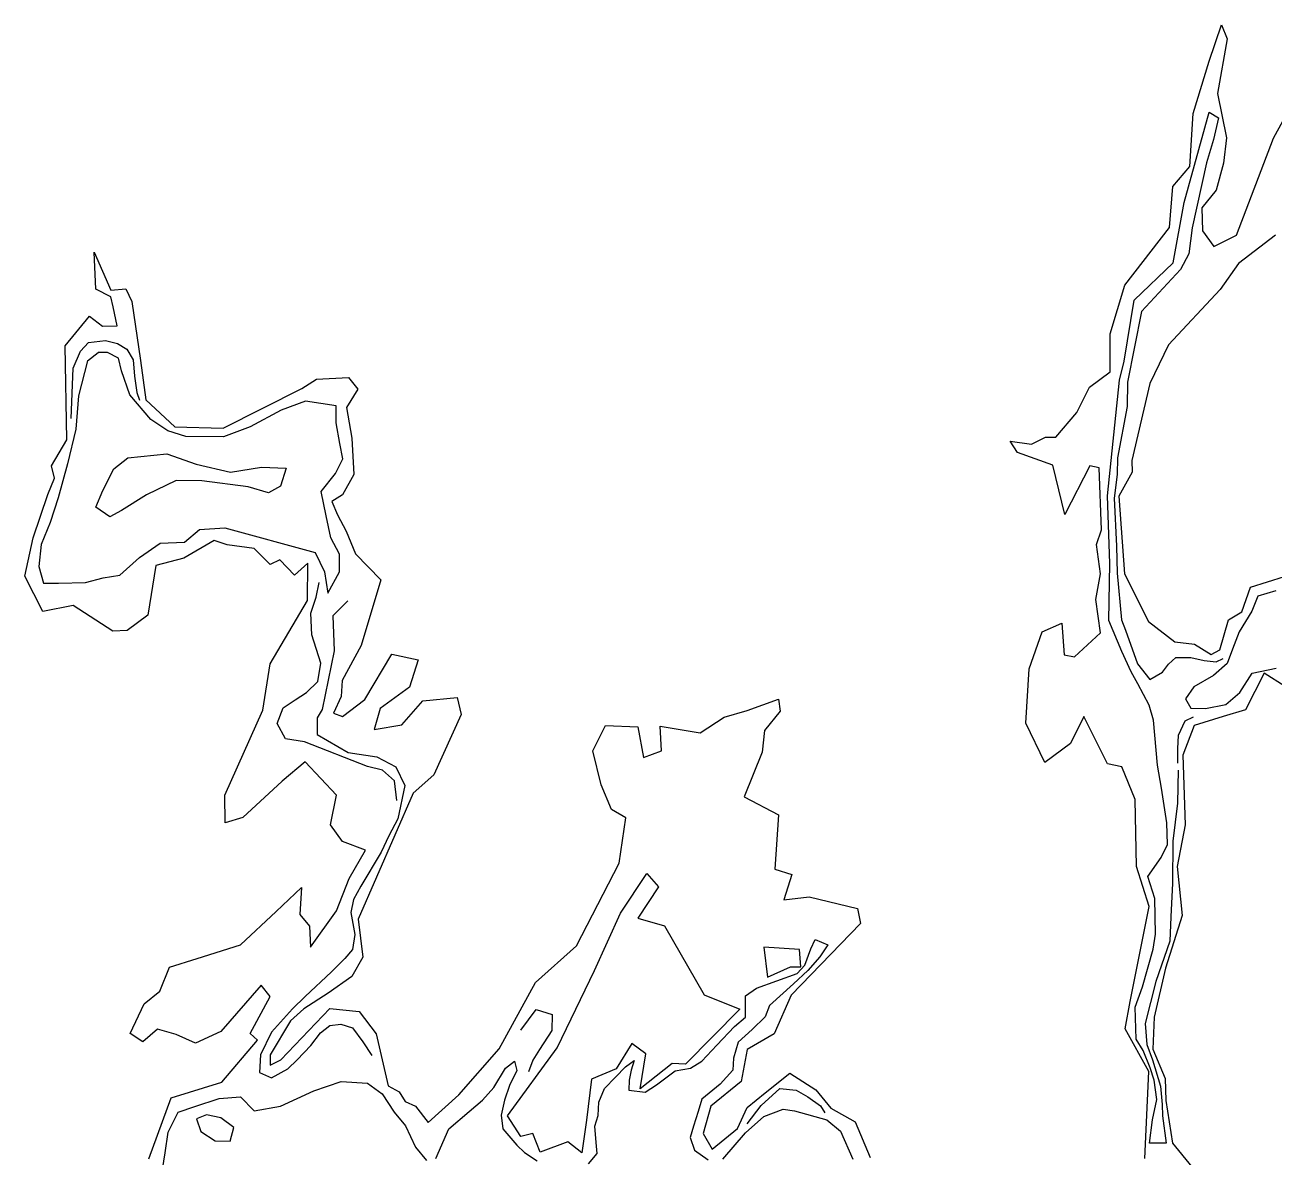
# Model space of a CAD drawing. Extents: x 582531 to 590669, y 5031971 to 5040445.
# Drawn here: x 584194 to 586981, y 5037918 to 5040445 of the extents above; entities that cross this region are included whole.
import ezdxf

# ---------------------------------------------------------------- set-up
doc = ezdxf.new("R2010")
doc.units = 0

msp = doc.modelspace()

# ---------------------------------------------------------------- linework, layer by layer
for points in [[(586693.357, 5037914.756, 240), (586701.672, 5038109.32, 240), (586701.672, 5038109.32, 240), (586649.289, 5038204.108, 240), (586649.289, 5038204.108, 240), (586660.098, 5038265.637, 240), (586660.098, 5038265.637, 240), (586702.503, 5038477.662, 240), (586702.503, 5038477.662, 240), (586674.233, 5038566.63, 240), (586674.233, 5038566.63, 240), (586671.739, 5038716.295, 240), (586671.739, 5038716.295, 240), (586641.806, 5038789.464, 240), (586641.806, 5038789.464, 240), (586609.378, 5038796.116, 240), (586609.378, 5038796.116, 240), (586556.995, 5038901.713, 240), (586556.995, 5038901.713, 240), (586527.062, 5038841.015, 240), (586527.062, 5038841.015, 240), (586469.691, 5038798.61, 240), (586469.691, 5038798.61, 240), (586427.286, 5038886.746, 240), (586427.286, 5038886.746, 240), (586434.769, 5039008.141, 240), (586434.769, 5039008.141, 240), (586463.871, 5039090.457, 240), (586463.871, 5039090.457, 240), (586507.939, 5039109.581, 240), (586507.939, 5039109.581, 240), (586512.927, 5039038.906, 240), (586512.927, 5039038.906, 240), (586536.209, 5039034.748, 240), (586536.209, 5039034.748, 240), (586594.412, 5039087.963, 240), (586594.412, 5039087.963, 240), (586583.603, 5039162.795, 240), (586583.603, 5039162.795, 240), (586594.412, 5039220.167, 240), (586594.412, 5039220.167, 240), (586585.265, 5039285.021, 240), (586585.265, 5039285.021, 240), (586596.075, 5039318.28, 240), (586596.075, 5039318.28, 240), (586591.086, 5039456.305, 240), (586591.086, 5039456.305, 240), (586570.299, 5039461.293, 240), (586570.299, 5039461.293, 240), (586514.59, 5039352.371, 240), (586514.59, 5039352.371, 240), (586487.983, 5039462.125, 240), (586487.983, 5039462.125, 240), (586408.993, 5039490.395, 240), (586408.993, 5039490.395, 240), (586392.364, 5039516.171, 240), (586392.364, 5039516.171, 240), (586439.758, 5039509.519, 240), (586439.758, 5039509.519, 240), (586471.354, 5039525.317, 240), (586471.354, 5039525.317, 240), (586494.635, 5039525.317, 240), (586494.635, 5039525.317, 240), (586541.197, 5039580.194, 240), (586541.197, 5039580.194, 240), (586569.467, 5039636.734, 240), (586569.467, 5039636.734, 240), (586616.03, 5039670.824, 240), (586616.03, 5039670.824, 240), (586616.03, 5039755.634, 240), (586616.03, 5039755.634, 240), (586648.457, 5039864.557, 240), (586648.457, 5039864.557, 240), (586748.234, 5039992.604, 240), (586748.234, 5039992.604, 240), (586755.717, 5040084.066, 240), (586755.717, 5040084.066, 240), (586793.133, 5040128.965, 240), (586793.133, 5040128.965, 240), (586800.617, 5040247.034, 240), (586800.617, 5040247.034, 240), (586836.37, 5040364.272, 240), (586836.37, 5040364.272, 240), (586863.809, 5040444.925, 240), (586863.809, 5040444.925, 240), (586877.112, 5040414.16, 240), (586877.112, 5040414.16, 240), (586855.494, 5040291.934, 240), (586855.494, 5040291.934, 240), (586875.449, 5040192.989, 240), (586875.449, 5040192.989, 240), (586868.797, 5040136.449, 240), (586868.797, 5040136.449, 240), (586852.168, 5040076.583, 240), (586852.168, 5040076.583, 240), (586820.572, 5040036.672, 240), (586820.572, 5040036.672, 240), (586821.403, 5039985.121, 240), (586821.403, 5039985.121, 240), (586847.179, 5039950.199, 240), (586847.179, 5039950.199, 240), (586897.899, 5039975.975, 240), (586897.899, 5039975.975, 240), (586980.215, 5040192.157, 240), (586980.215, 5040192.157, 240), (587035.923, 5040294.428, 240)], [(586740.751, 5037949.106, 238.476), (586703.334, 5037949.106, 238.476), (586703.334, 5037949.106, 238.476), (586709.986, 5038001.073, 238.476), (586709.986, 5038001.073, 238.476), (586719.964, 5038046.388, 238.476), (586719.964, 5038046.388, 238.476), (586714.144, 5038090.04, 238.476), (586714.144, 5038090.04, 238.476), (586704.582, 5038117.063, 238.476), (586704.582, 5038117.063, 238.476), (586689.615, 5038155.727, 238.476), (586689.615, 5038155.727, 238.476), (586673.401, 5038181.087, 238.476), (586673.401, 5038181.087, 238.476), (586671.323, 5038253.009, 238.476), (586671.323, 5038253.009, 238.476), (586687.536, 5038298.324, 238.476), (586687.536, 5038298.324, 238.476), (586711.649, 5038381.887, 238.476), (586711.649, 5038381.887, 238.476), (586716.638, 5038415.562, 238.476), (586716.638, 5038415.562, 238.476), (586715.391, 5038495.383, 238.476), (586715.391, 5038495.383, 238.476), (586700.009, 5038544.44, 238.476), (586700.009, 5038544.44, 238.476), (586729.526, 5038586.429, 238.476), (586729.526, 5038586.429, 238.476), (586743.661, 5038615.946, 238.476), (586743.661, 5038615.946, 238.476), (586741.998, 5038664.172, 238.476), (586741.998, 5038664.172, 238.476), (586730.357, 5038741.499, 238.476), (586730.357, 5038741.499, 238.476), (586721.211, 5038792.634, 238.476), (586721.211, 5038792.634, 238.476), (586712.481, 5038893.242, 238.476), (586712.481, 5038893.242, 238.476), (586702.503, 5038926.917, 238.476), (586702.503, 5038926.917, 238.476), (586677.143, 5038974.726, 238.476), (586677.143, 5038974.726, 238.476), (586662.592, 5039000.918, 238.476), (586662.592, 5039000.918, 238.476), (586641.39, 5039046.649, 238.476), (586641.39, 5039046.649, 238.476), (586612.704, 5039116.077, 238.476), (586612.704, 5039116.077, 238.476), (586614.783, 5039243.292, 238.476), (586614.783, 5039243.292, 238.476), (586609.794, 5039394.204, 238.476), (586609.794, 5039394.204, 238.476), (586636.817, 5039652.376, 238.476), (586636.817, 5039652.376, 238.476), (586646.794, 5039694.365, 238.476), (586646.794, 5039694.365, 238.476), (586669.244, 5039830.727, 238.476), (586669.244, 5039830.727, 238.476), (586756.133, 5039914.29, 238.476), (586756.133, 5039914.29, 238.476), (586780.661, 5040048.988, 238.476), (586780.661, 5040048.988, 238.476), (586836.786, 5040250.62, 238.476), (586836.786, 5040250.62, 238.476), (586857.157, 5040237.317, 238.476), (586857.157, 5040237.317, 238.476), (586845.932, 5040189.507, 238.476), (586845.932, 5040189.507, 238.476), (586830.965, 5040137.54, 238.476), (586830.965, 5040137.54, 238.476), (586798.538, 5039992.448, 238.476), (586798.538, 5039992.448, 238.476), (586791.055, 5039934.245, 238.476), (586791.055, 5039934.245, 238.476), (586772.347, 5039898.907, 238.476), (586772.347, 5039898.907, 238.476), (586685.874, 5039805.367, 238.476), (586685.874, 5039805.367, 238.476), (586654.278, 5039647.803, 238.476), (586654.278, 5039647.803, 238.476), (586653.862, 5039593.342, 238.476), (586653.862, 5039593.342, 238.476), (586632.244, 5039478.598, 238.476), (586632.244, 5039478.598, 238.476), (586631.412, 5039441.598, 238.476), (586631.412, 5039441.598, 238.476), (586624.76, 5039388.799, 238.476), (586624.76, 5039388.799, 238.476), (586629.749, 5039281.955, 238.476), (586629.749, 5039281.955, 238.476), (586631.412, 5039221.674, 238.476), (586631.412, 5039221.674, 238.476), (586640.974, 5039116.908, 238.476), (586640.974, 5039116.908, 238.476), (586649.705, 5039094.458, 238.476), (586649.705, 5039094.458, 238.476), (586676.727, 5039018.795, 238.476), (586676.727, 5039018.795, 238.476), (586704.166, 5038984.288, 238.476), (586704.166, 5038984.288, 238.476), (586732.291, 5039000.483, 238.476)], [(586984.372, 5039975.975, 240), (586902.056, 5039912.783, 240), (586902.056, 5039912.783, 240), (586861.314, 5039854.58, 240), (586861.314, 5039854.58, 240), (586745.74, 5039730.69, 240), (586745.74, 5039730.69, 240), (586704.166, 5039645.049, 240), (586704.166, 5039645.049, 240), (586664.255, 5039472.934, 240), (586664.255, 5039472.934, 240), (586665.087, 5039447.158, 240), (586665.087, 5039447.158, 240), (586635.154, 5039393.113, 240), (586635.154, 5039393.113, 240), (586647.626, 5039220.167, 240), (586647.626, 5039220.167, 240), (586700.84, 5039113.738, 240), (586700.84, 5039113.738, 240), (586759.875, 5039068.007, 240), (586759.875, 5039068.007, 240), (586803.943, 5039063.018, 240), (586803.943, 5039063.018, 240), (586841.359, 5039039.737, 240), (586841.359, 5039039.737, 240), (586860.483, 5039050.546, 240), (586860.483, 5039050.546, 240), (586879.606, 5039117.064, 240), (586879.606, 5039117.064, 240), (586909.539, 5039135.356, 240), (586909.539, 5039135.356, 240), (586928.663, 5039190.234, 240), (586928.663, 5039190.234, 240), (587080.823, 5039237.628, 240)], [(584470.001, 5037914.34, 240), (584519.889, 5038050.701, 240), (584519.889, 5038050.701, 240), (584632.969, 5038085.623, 240), (584632.969, 5038085.623, 240), (584712.791, 5038178.748, 240), (584712.791, 5038178.748, 240), (584696.161, 5038193.715, 240), (584696.161, 5038193.715, 240), (584741.061, 5038276.862, 240), (584741.061, 5038276.862, 240), (584721.106, 5038301.806, 240), (584721.106, 5038301.806, 240), (584631.307, 5038198.703, 240), (584631.307, 5038198.703, 240), (584574.766, 5038172.096, 240), (584574.766, 5038172.096, 240), (584531.53, 5038192.052, 240), (584531.53, 5038192.052, 240), (584489.956, 5038203.692, 240), (584489.956, 5038203.692, 240), (584456.697, 5038175.422, 240), (584456.697, 5038175.422, 240), (584428.427, 5038193.715, 240), (584428.427, 5038193.715, 240), (584460.023, 5038260.232, 240), (584460.023, 5038260.232, 240), (584494.945, 5038288.502, 240), (584494.945, 5038288.502, 240), (584516.563, 5038341.717, 240), (584516.563, 5038341.717, 240), (584578.092, 5038361.672, 240), (584578.092, 5038361.672, 240), (584674.543, 5038391.605, 240), (584674.543, 5038391.605, 240), (584754.364, 5038466.437, 240), (584754.364, 5038466.437, 240), (584810.904, 5038519.652, 240), (584810.904, 5038519.652, 240), (584807.579, 5038459.786, 240), (584807.579, 5038459.786, 240), (584829.197, 5038433.178, 240), (584829.197, 5038433.178, 240), (584830.86, 5038386.616, 240), (584830.86, 5038386.616, 240), (584889.063, 5038468.1, 240), (584889.063, 5038468.1, 240), (584917.333, 5038539.607, 240), (584917.333, 5038539.607, 240), (584953.918, 5038602.799, 240), (584953.918, 5038602.799, 240), (584902.366, 5038622.754, 240), (584902.366, 5038622.754, 240), (584875.759, 5038659.339, 240), (584875.759, 5038659.339, 240), (584889.063, 5038725.857, 240), (584889.063, 5038725.857, 240), (584819.219, 5038800.689, 240), (584819.219, 5038800.689, 240), (584767.668, 5038757.452, 240), (584767.668, 5038757.452, 240), (584680.363, 5038675.968, 240), (584680.363, 5038675.968, 240), (584640.453, 5038664.328, 240), (584640.453, 5038664.328, 240), (584639.621, 5038725.857, 240), (584639.621, 5038725.857, 240), (584724.431, 5038915.432, 240), (584724.431, 5038915.432, 240), (584741.061, 5039019.366, 240), (584741.061, 5039019.366, 240), (584824.208, 5039160.716, 240), (584824.208, 5039160.716, 240), (584825.039, 5039243.864, 240), (584825.039, 5039243.864, 240), (584795.107, 5039217.256, 240), (584795.107, 5039217.256, 240), (584762.679, 5039251.347, 240), (584762.679, 5039251.347, 240), (584741.061, 5039240.538, 240), (584741.061, 5039240.538, 240), (584705.308, 5039276.291, 240), (584705.308, 5039276.291, 240), (584645.442, 5039284.606, 240), (584645.442, 5039284.606, 240), (584616.34, 5039294.583, 240), (584616.34, 5039294.583, 240), (584548.159, 5039254.673, 240), (584548.159, 5039254.673, 240), (584485.799, 5039238.875, 240), (584485.799, 5039238.875, 240), (584468.338, 5039127.457, 240), (584468.338, 5039127.457, 240), (584421.776, 5039093.367, 240), (584421.776, 5039093.367, 240), (584390.18, 5039091.704, 240), (584390.18, 5039091.704, 240), (584301.212, 5039149.076, 240), (584301.212, 5039149.076, 240), (584233.863, 5039135.772, 240), (584233.863, 5039135.772, 240), (584193.952, 5039214.762, 240), (584193.952, 5039214.762, 240), (584212.245, 5039300.404, 240), (584212.245, 5039300.404, 240), (584244.672, 5039396.854, 240), (584244.672, 5039396.854, 240), (584259.639, 5039433.439, 240), (584259.639, 5039433.439, 240), (584252.987, 5039460.878, 240), (584252.987, 5039460.878, 240), (584287.077, 5039519.081, 240), (584287.077, 5039519.081, 240), (584283.751, 5039728.612, 240), (584283.751, 5039728.612, 240), (584337.797, 5039795.129, 240), (584337.797, 5039795.129, 240), (584366.898, 5039772.68, 240), (584366.898, 5039772.68, 240), (584399.326, 5039773.511, 240), (584399.326, 5039773.511, 240), (584391.011, 5039815.916, 240), (584391.011, 5039815.916, 240), (584385.191, 5039838.366, 240), (584385.191, 5039838.366, 240), (584351.932, 5039854.995, 240), (584351.932, 5039854.995, 240), (584348.606, 5039938.143, 240), (584348.606, 5039938.143, 240), (584385.191, 5039853.332, 240), (584385.191, 5039853.332, 240), (584419.281, 5039855.827, 240), (584419.281, 5039855.827, 240), (584432.585, 5039827.557, 240), (584432.585, 5039827.557, 240), (584451.709, 5039696.184, 240), (584451.709, 5039696.184, 240), (584463.349, 5039608.048, 240), (584463.349, 5039608.048, 240), (584528.204, 5039548.182, 240), (584528.204, 5039548.182, 240), (584636.295, 5039544.856, 240), (584636.295, 5039544.856, 240), (584811.736, 5039633.824, 240), (584811.736, 5039633.824, 240), (584844.163, 5039654.611, 240), (584844.163, 5039654.611, 240), (584915.67, 5039657.937, 240), (584915.67, 5039657.937, 240), (584936.457, 5039632.161, 240), (584936.457, 5039632.161, 240), (584911.513, 5039591.419, 240), (584911.513, 5039591.419, 240), (584923.153, 5039522.407, 240), (584923.153, 5039522.407, 240), (584928.142, 5039441.754, 240), (584928.142, 5039441.754, 240), (584902.366, 5039396.023, 240), (584902.366, 5039396.023, 240), (584879.085, 5039381.056, 240), (584879.085, 5039381.056, 240), (584891.557, 5039351.955, 240), (584891.557, 5039351.955, 240), (584910.681, 5039315.37, 240), (584910.681, 5039315.37, 240), (584931.468, 5039264.65, 240), (584931.468, 5039264.65, 240), (584988.008, 5039206.447, 240), (584988.008, 5039206.447, 240), (584943.94, 5039060.108, 240), (584943.94, 5039060.108, 240), (584901.535, 5038981.95, 240), (584901.535, 5038981.95, 240), (584899.872, 5038946.197, 240), (584899.872, 5038946.197, 240), (584882.411, 5038908.78, 240), (584882.411, 5038908.78, 240), (584902.366, 5038901.297, 240), (584902.366, 5038901.297, 240), (584952.255, 5038939.545, 240), (584952.255, 5038939.545, 240), (585012.952, 5039040.984, 240), (585012.952, 5039040.984, 240), (585071.155, 5039027.681, 240), (585071.155, 5039027.681, 240), (585052.031, 5038966.983, 240), (585052.031, 5038966.983, 240), (584986.345, 5038919.59, 240), (584986.345, 5038919.59, 240), (584973.041, 5038872.196, 240), (584973.041, 5038872.196, 240), (585034.57, 5038883.005, 240), (585034.57, 5038883.005, 240), (585081.964, 5038936.219, 240), (585081.964, 5038936.219, 240), (585158.46, 5038943.702, 240), (585158.46, 5038943.702, 240), (585167.606, 5038906.286, 240), (585167.606, 5038906.286, 240), (585106.493, 5038771.172, 240), (585106.493, 5038771.172, 240), (585059.93, 5038730.43, 240), (585059.93, 5038730.43, 240), (584937.288, 5038449.392, 240), (584937.288, 5038449.392, 240), (584947.682, 5038364.582, 240), (584947.682, 5038364.582, 240), (584923.569, 5038321.345, 240), (584923.569, 5038321.345, 240), (584870.355, 5038283.929, 240), (584870.355, 5038283.929, 240), (584816.309, 5038249.007, 240), (584816.309, 5038249.007, 240), (584786.376, 5038222.4, 240), (584786.376, 5038222.4, 240), (584741.477, 5038146.736, 240), (584741.477, 5038146.736, 240), (584741.477, 5038123.455, 240), (584741.477, 5038123.455, 240), (584764.758, 5038135.096, 240), (584764.758, 5038135.096, 240), (584874.512, 5038249.839, 240), (584874.512, 5038249.839, 240), (584939.367, 5038243.187, 240), (584939.367, 5038243.187, 240), (584977.615, 5038193.299, 240), (584977.615, 5038193.299, 240), (585004.222, 5038076.893, 240), (585004.222, 5038076.893, 240), (585029.166, 5038063.589, 240), (585029.166, 5038063.589, 240), (585042.469, 5038041.971, 240), (585042.469, 5038041.971, 240), (585065.751, 5038031.993, 240), (585065.751, 5038031.993, 240), (585094.021, 5037995.409, 240), (585094.021, 5037995.409, 240), (585162.201, 5038056.937, 240), (585162.201, 5038056.937, 240), (585252, 5038160.04, 240), (585252, 5038160.04, 240), (585333.485, 5038308.042, 240), (585333.485, 5038308.042, 240), (585424.946, 5038389.526, 240), (585424.946, 5038389.526, 240), (585519.734, 5038574.113, 240), (585519.734, 5038574.113, 240), (585534.701, 5038675.553, 240), (585534.701, 5038675.553, 240), (585503.105, 5038693.845, 240), (585503.105, 5038693.845, 240), (585479.824, 5038748.722, 240), (585479.824, 5038748.722, 240), (585461.531, 5038825.217, 240), (585461.531, 5038825.217, 240), (585489.801, 5038881.758, 240), (585489.801, 5038881.758, 240), (585561.308, 5038878.432, 240), (585561.308, 5038878.432, 240), (585574.611, 5038810.251, 240), (585574.611, 5038810.251, 240), (585614.522, 5038825.217, 240), (585614.522, 5038825.217, 240), (585611.196, 5038880.095, 240), (585611.196, 5038880.095, 240), (585700.995, 5038865.128, 240), (585700.995, 5038865.128, 240), (585754.209, 5038900.05, 240), (585754.209, 5038900.05, 240), (585805.761, 5038915.016, 240), (585805.761, 5038915.016, 240), (585875.604, 5038939.961, 240), (585875.604, 5038939.961, 240), (585878.93, 5038913.353, 240), (585878.93, 5038913.353, 240), (585844.008, 5038870.117, 240), (585844.008, 5038870.117, 240), (585839.019, 5038821.892, 240), (585839.019, 5038821.892, 240), (585799.109, 5038722.115, 240), (585799.109, 5038722.115, 240), (585875.604, 5038682.204, 240), (585875.604, 5038682.204, 240), (585867.289, 5038560.809, 240), (585867.289, 5038560.809, 240), (585905.537, 5038549.169, 240), (585905.537, 5038549.169, 240), (585887.245, 5038492.629, 240), (585887.245, 5038492.629, 240), (585943.785, 5038499.28, 240), (585943.785, 5038499.28, 240), (586051.876, 5038472.673, 240), (586051.876, 5038472.673, 240), (586058.528, 5038439.415, 240), (586058.528, 5038439.415, 240), (585903.874, 5038279.772, 240), (585903.874, 5038279.772, 240), (585865.627, 5038193.299, 240), (585865.627, 5038193.299, 240), (585805.761, 5038158.377, 240), (585805.761, 5038158.377, 240), (585792.457, 5038086.87, 240), (585792.457, 5038086.87, 240), (585724.276, 5038031.993, 240), (585724.276, 5038031.993, 240), (585707.647, 5037970.464, 240), (585707.647, 5037970.464, 240), (585727.602, 5037935.543, 240), (585727.602, 5037935.543, 240), (585784.142, 5037982.105, 240), (585784.142, 5037982.105, 240), (585805.761, 5038028.667, 240), (585805.761, 5038028.667, 240), (585845.671, 5038061.926, 240), (585845.671, 5038061.926, 240), (585900.548, 5038105.163, 240), (585900.548, 5038105.163, 240), (585958.751, 5038068.578, 240), (585958.751, 5038068.578, 240), (585992.01, 5038027.004, 240), (585992.01, 5038027.004, 240), (586046.887, 5037997.071, 240), (586046.887, 5037997.071, 240), (586080.146, 5037917.25, 240)], [(584297.224, 5039566.961, 238.476), (584301.382, 5039679.21, 238.476), (584301.382, 5039679.21, 238.476), (584318.011, 5039716.626, 238.476), (584318.011, 5039716.626, 238.476), (584335.472, 5039736.581, 238.476), (584335.472, 5039736.581, 238.476), (584373.72, 5039740.739, 238.476), (584373.72, 5039740.739, 238.476), (584400.327, 5039734.087, 238.476), (584400.327, 5039734.087, 238.476), (584421.114, 5039721.615, 238.476), (584421.114, 5039721.615, 238.476), (584435.249, 5039697.502, 238.476), (584435.249, 5039697.502, 238.476), (584438.575, 5039660.917, 238.476), (584438.575, 5039660.917, 238.476), (584443.563, 5039624.333, 238.476), (584443.563, 5039624.333, 238.476), (584449.384, 5039607.703, 238.476)], [(584333.445, 5039695.268, 236.952), (584313.49, 5039617.109, 236.952), (584313.49, 5039617.109, 236.952), (584307.67, 5039543.108, 236.952), (584307.67, 5039543.108, 236.952), (584288.546, 5039465.781, 236.952), (584288.546, 5039465.781, 236.952), (584267.759, 5039389.286, 236.952), (584267.759, 5039389.286, 236.952), (584250.298, 5039334.409, 236.952), (584250.298, 5039334.409, 236.952), (584230.343, 5039285.352, 236.952), (584230.343, 5039285.352, 236.952), (584224.523, 5039236.295, 236.952), (584224.523, 5039236.295, 236.952), (584235.332, 5039198.879, 236.952), (584235.332, 5039198.879, 236.952), (584268.591, 5039198.879, 236.952), (584268.591, 5039198.879, 236.952), (584329.288, 5039200.542, 236.952), (584329.288, 5039200.542, 236.952), (584368.367, 5039211.351, 236.952), (584368.367, 5039211.351, 236.952), (584405.783, 5039217.171, 236.952), (584405.783, 5039217.171, 236.952), (584449.851, 5039256.25, 236.952), (584449.851, 5039256.25, 236.952), (584495.582, 5039288.678, 236.952), (584495.582, 5039288.678, 236.952), (584549.628, 5039290.341, 236.952), (584549.628, 5039290.341, 236.952), (584583.718, 5039318.611, 236.952), (584583.718, 5039318.611, 236.952), (584640.258, 5039322.768, 236.952), (584640.258, 5039322.768, 236.952), (584841.475, 5039267.891, 236.952), (584841.475, 5039267.891, 236.952), (584862.261, 5039224.654, 236.952), (584862.261, 5039224.654, 236.952), (584869.745, 5039176.429, 236.952), (584869.745, 5039176.429, 236.952), (584895.52, 5039224.654, 236.952), (584895.52, 5039224.654, 236.952), (584895.52, 5039263.734, 236.952), (584895.52, 5039263.734, 236.952), (584876.396, 5039300.318, 236.952), (584876.396, 5039300.318, 236.952), (584866.419, 5039349.375, 236.952), (584866.419, 5039349.375, 236.952), (584854.778, 5039403.421, 236.952), (584854.778, 5039403.421, 236.952), (584887.206, 5039444.163, 236.952), (584887.206, 5039444.163, 236.952), (584903.004, 5039476.59, 236.952), (584903.004, 5039476.59, 236.952), (584896.352, 5039510.681, 236.952), (584896.352, 5039510.681, 236.952), (584888.037, 5039557.243, 236.952), (584888.037, 5039557.243, 236.952), (584888.037, 5039594.659, 236.952), (584888.037, 5039594.659, 236.952), (584819.856, 5039605.469, 236.952), (584819.856, 5039605.469, 236.952), (584765.811, 5039585.513, 236.952), (584765.811, 5039585.513, 236.952), (584696.799, 5039548.097, 236.952), (584696.799, 5039548.097, 236.952), (584636.933, 5039525.647, 236.952), (584636.933, 5039525.647, 236.952), (584552.954, 5039526.479, 236.952), (584552.954, 5039526.479, 236.952), (584513.043, 5039538.951, 236.952), (584513.043, 5039538.951, 236.952), (584474.796, 5039564.726, 236.952), (584474.796, 5039564.726, 236.952), (584428.233, 5039619.604, 236.952), (584428.233, 5039619.604, 236.952), (584409.109, 5039672.818, 236.952), (584409.109, 5039672.818, 236.952), (584402.458, 5039701.088, 236.952), (584402.458, 5039701.088, 236.952), (584378.345, 5039713.56, 236.952), (584378.345, 5039713.56, 236.952), (584357.558, 5039713.56, 236.952)], [(584333.445, 5039695.268, 236.952), (584357.558, 5039713.56, 236.952)], [(584423.244, 5039479.085, 230.856), (584510.549, 5039487.4, 230.856), (584510.549, 5039487.4, 230.856), (584576.235, 5039464.95, 230.856), (584576.235, 5039464.95, 230.856), (584652.731, 5039446.657, 230.856), (584652.731, 5039446.657, 230.856), (584721.743, 5039458.298, 230.856), (584721.743, 5039458.298, 230.856), (584776.62, 5039455.804, 230.856), (584776.62, 5039455.804, 230.856), (584764.148, 5039415.893, 230.856), (584764.148, 5039415.893, 230.856), (584737.541, 5039400.926, 230.856), (584737.541, 5039400.926, 230.856), (584691.81, 5039414.23, 230.856), (584691.81, 5039414.23, 230.856), (584588.707, 5039427.534, 230.856), (584588.707, 5039427.534, 230.856), (584531.336, 5039428.365, 230.856), (584531.336, 5039428.365, 230.856), (584464.818, 5039395.938, 230.856), (584464.818, 5039395.938, 230.856), (584409.109, 5039361.016, 230.856), (584409.109, 5039361.016, 230.856), (584383.334, 5039346.881, 230.856), (584383.334, 5039346.881, 230.856), (584351.738, 5039368.499, 230.856), (584351.738, 5039368.499, 230.856), (584367.536, 5039405.915, 230.856), (584367.536, 5039405.915, 230.856), (584392.48, 5039454.141, 230.856)], [(584392.48, 5039454.141, 230.856), (584423.244, 5039479.085, 230.856)], [(585023.931, 5038713.871, 238.476), (585018.942, 5038757.939, 238.476), (585018.942, 5038757.939, 238.476), (584991.503, 5038782.052, 238.476), (584991.503, 5038782.052, 238.476), (584958.244, 5038789.535, 238.476), (584958.244, 5038789.535, 238.476), (584817.726, 5038845.243, 238.476), (584817.726, 5038845.243, 238.476), (584775.321, 5038851.895, 238.476), (584775.321, 5038851.895, 238.476), (584757.028, 5038885.986, 238.476), (584757.028, 5038885.986, 238.476), (584770.332, 5038920.907, 238.476), (584770.332, 5038920.907, 238.476), (584796.939, 5038938.368, 238.476), (584796.939, 5038938.368, 238.476), (584821.883, 5038954.998, 238.476), (584821.883, 5038954.998, 238.476), (584847.659, 5038979.942, 238.476), (584847.659, 5038979.942, 238.476), (584854.31, 5039020.684, 238.476), (584854.31, 5039020.684, 238.476), (584834.355, 5039083.876, 238.476), (584834.355, 5039083.876, 238.476), (584831.861, 5039132.101, 238.476), (584831.861, 5039132.101, 238.476), (584843.501, 5039167.855, 238.476), (584843.501, 5039167.855, 238.476), (584850.153, 5039200.282, 238.476)], [(584914.228, 5039159.384, 238.476), (584880.97, 5039126.125, 238.476), (584880.97, 5039126.125, 238.476), (584884.295, 5039047.967, 238.476), (584884.295, 5039047.967, 238.476), (584856.857, 5038917.426, 238.476), (584856.857, 5038917.426, 238.476), (584845.632, 5038898.302, 238.476), (584845.632, 5038898.302, 238.476), (584845.632, 5038861.301, 238.476), (584845.632, 5038861.301, 238.476), (584915.06, 5038820.975, 238.476), (584915.06, 5038820.975, 238.476), (584979.083, 5038811.829, 238.476), (584979.083, 5038811.829, 238.476), (585021.488, 5038789.379, 238.476), (585021.488, 5038789.379, 238.476), (585041.444, 5038747.805, 238.476), (585041.444, 5038747.805, 238.476), (585026.061, 5038672.973, 238.476), (585026.061, 5038672.973, 238.476), (585006.106, 5038635.141, 238.476), (585006.106, 5038635.141, 238.476), (584988.645, 5038598.972, 238.476), (584988.645, 5038598.972, 238.476), (584943.33, 5038522.892, 238.476), (584943.33, 5038522.892, 238.476), (584927.116, 5038492.959, 238.476), (584927.116, 5038492.959, 238.476), (584921.296, 5038464.273, 238.476), (584921.296, 5038464.273, 238.476), (584930.026, 5038414.801, 238.476), (584930.026, 5038414.801, 238.476), (584924.622, 5038381.542, 238.476), (584924.622, 5038381.542, 238.476), (584907.577, 5038361.171, 238.476), (584907.577, 5038361.171, 238.476), (584877.644, 5038331.654, 238.476), (584877.644, 5038331.654, 238.476), (584819.441, 5038276.777, 238.476), (584819.441, 5038276.777, 238.476), (584791.171, 5038248.922, 238.476), (584791.171, 5038248.922, 238.476), (584744.192, 5038196.955, 238.476), (584744.192, 5038196.955, 238.476), (584719.664, 5038146.651, 238.476), (584719.664, 5038146.651, 238.476), (584717.17, 5038106.741, 238.476), (584717.17, 5038106.741, 238.476), (584744.192, 5038095.1, 238.476), (584744.192, 5038095.1, 238.476), (584780.777, 5038115.471, 238.476), (584780.777, 5038115.471, 238.476), (584801.148, 5038135.011, 238.476), (584801.148, 5038135.011, 238.476), (584831.913, 5038167.438, 238.476), (584831.913, 5038167.438, 238.476), (584853.531, 5038195.708, 238.476), (584853.531, 5038195.708, 238.476), (584874.318, 5038211.506, 238.476), (584874.318, 5038211.506, 238.476), (584898.846, 5038214.832, 238.476), (584898.846, 5038214.832, 238.476), (584925.038, 5038206.517, 238.476), (584925.038, 5038206.517, 238.476), (584947.903, 5038175.337, 238.476), (584947.903, 5038175.337, 238.476), (584967.858, 5038144.988, 238.476)], [(586985.009, 5039182.249, 236.952), (586945.098, 5039169.777, 236.952), (586945.098, 5039169.777, 236.952), (586931.795, 5039136.518, 236.952), (586931.795, 5039136.518, 236.952), (586903.525, 5039090.787, 236.952), (586903.525, 5039090.787, 236.952), (586888.558, 5039051.708, 236.952), (586888.558, 5039051.708, 236.952), (586876.918, 5039020.112, 236.952), (586876.918, 5039020.112, 236.952), (586846.153, 5038992.674, 236.952), (586846.153, 5038992.674, 236.952), (586802.085, 5038967.73, 236.952)], [(586732.291, 5039000.483, 238.476), (586745.532, 5039018.372, 238.476), (586745.532, 5039018.372, 238.476), (586762.461, 5039033.31, 238.476), (586762.461, 5039033.31, 238.476), (586795.325, 5039033.31, 238.476), (586795.325, 5039033.31, 238.476), (586825.201, 5039026.339, 238.476), (586825.201, 5039026.339, 238.476), (586852.089, 5039023.351, 238.476), (586852.089, 5039023.351, 238.476), (586868.023, 5039031.318, 238.476)], [(587005.99, 5038968.231, 240), (586959.428, 5038998.164, 240), (586959.428, 5038998.164, 240), (586917.854, 5038916.679, 240), (586917.854, 5038916.679, 240), (586867.966, 5038901.713, 240), (586867.966, 5038901.713, 240), (586803.111, 5038881.758, 240), (586803.111, 5038881.758, 240), (586778.167, 5038815.24, 240), (586778.167, 5038815.24, 240), (586783.156, 5038659.755, 240), (586783.156, 5038659.755, 240), (586764.863, 5038566.63, 240), (586764.863, 5038566.63, 240), (586776.504, 5038457.707, 240), (586776.504, 5038457.707, 240), (586739.088, 5038339.638, 240), (586739.088, 5038339.638, 240), (586714.144, 5038230.715, 240), (586714.144, 5038230.715, 240), (586710.818, 5038159.208, 240), (586710.818, 5038159.208, 240), (586738.256, 5038093.522, 240), (586738.256, 5038093.522, 240), (586739.919, 5038044.465, 240), (586739.919, 5038044.465, 240), (586754.886, 5037948.846, 240), (586754.886, 5037948.846, 240), (586798.122, 5037896.463, 240)], [(586802.085, 5038967.73, 236.952), (586783.793, 5038941.123, 236.952), (586783.793, 5038941.123, 236.952), (586795.434, 5038920.336, 236.952), (586795.434, 5038920.336, 236.952), (586828.692, 5038919.504, 236.952), (586828.692, 5038919.504, 236.952), (586873.592, 5038928.65, 236.952), (586873.592, 5038928.65, 236.952), (586905.188, 5038955.258, 236.952), (586905.188, 5038955.258, 236.952), (586932.626, 5038998.494, 236.952), (586932.626, 5038998.494, 236.952), (586985.841, 5039009.303, 236.952)], [(586766.445, 5038797.29, 238.476), (586766.445, 5038829.158, 238.476), (586766.445, 5038829.158, 238.476), (586768.437, 5038860.03, 238.476), (586768.437, 5038860.03, 238.476), (586783.374, 5038891.897, 238.476), (586783.374, 5038891.897, 238.476), (586801.3, 5038900.86, 238.476)], [(586767.146, 5038781.393, 238.476), (586766.169, 5038708.162, 238.476), (586766.169, 5038708.162, 238.476), (586755.717, 5038623.014, 238.476), (586755.717, 5038623.014, 238.476), (586754.886, 5038529.473, 238.476), (586754.886, 5038529.473, 238.476), (586751.144, 5038454.641, 238.476), (586751.144, 5038454.641, 238.476), (586749.065, 5038400.179, 238.476), (586749.065, 5038400.179, 238.476), (586717.469, 5038309.965, 238.476), (586717.469, 5038309.965, 238.476), (586693.773, 5038216.424, 238.476), (586693.773, 5038216.424, 238.476), (586697.514, 5038169.446, 238.476), (586697.514, 5038169.446, 238.476), (586710.402, 5038134.94, 238.476), (586710.402, 5038134.94, 238.476), (586728.279, 5038076.737, 238.476), (586728.279, 5038076.737, 238.476), (586732.02, 5038035.579, 238.476), (586732.02, 5038035.579, 238.476), (586732.436, 5038010.219, 238.476)], [(585300.434, 5037963.968, 240), (585270.501, 5038010.531, 240), (585270.501, 5038010.531, 240), (585381.918, 5038161.859, 240), (585381.918, 5038161.859, 240), (585465.065, 5038334.805, 240), (585465.065, 5038334.805, 240), (585523.268, 5038462.852, 240), (585523.268, 5038462.852, 240), (585581.471, 5038550.988, 240), (585581.471, 5038550.988, 240), (585608.078, 5038521.055, 240), (585608.078, 5038521.055, 240), (585561.516, 5038451.211, 240), (585561.516, 5038451.211, 240), (585621.382, 5038434.582, 240), (585621.382, 5038434.582, 240), (585709.518, 5038279.928, 240), (585709.518, 5038279.928, 240), (585789.339, 5038248.332, 240), (585789.339, 5038248.332, 240), (585667.944, 5038125.274, 240), (585667.944, 5038125.274, 240), (585638.011, 5038126.937, 240), (585638.011, 5038126.937, 240), (585566.505, 5038070.397, 240), (585566.505, 5038070.397, 240), (585579.808, 5038148.555, 240), (585579.808, 5038148.555, 240), (585548.212, 5038171.836, 240), (585548.212, 5038171.836, 240), (585513.29, 5038115.296, 240), (585513.29, 5038115.296, 240), (585458.413, 5038092.015, 240), (585458.413, 5038092.015, 240), (585446.773, 5038000.553, 240), (585446.773, 5038000.553, 240), (585436.795, 5037927.384, 240), (585436.795, 5037927.384, 240), (585405.199, 5037952.328, 240), (585405.199, 5037952.328, 240), (585343.67, 5037929.047, 240), (585343.67, 5037929.047, 240), (585327.041, 5037970.62, 240), (585327.041, 5037970.62, 240), (585300.434, 5037963.968, 240)], [(585451.554, 5037903.375, 236.952), (585471.093, 5037925.825, 236.952), (585471.093, 5037925.825, 236.952), (585468.599, 5037950.769, 236.952), (585468.599, 5037950.769, 236.952), (585465.273, 5037987.354, 236.952), (585465.273, 5037987.354, 236.952), (585472.756, 5038011.051, 236.952), (585472.756, 5038011.051, 236.952), (585474.419, 5038040.568, 236.952), (585474.419, 5038040.568, 236.952), (585487.307, 5038071.332, 236.952), (585487.307, 5038071.332, 236.952), (585511.835, 5038096.692, 236.952), (585511.835, 5038096.692, 236.952), (585534.285, 5038119.558, 236.952), (585534.285, 5038119.558, 236.952), (585553.409, 5038133.693, 236.952), (585553.409, 5038133.693, 236.952), (585546.757, 5038112.49, 236.952), (585546.757, 5038112.49, 236.952), (585542.6, 5038089.625, 236.952), (585542.6, 5038089.625, 236.952), (585541.768, 5038067.175, 236.952), (585541.768, 5038067.175, 236.952), (585577.937, 5038063.018, 236.952), (585577.937, 5038063.018, 236.952), (585603.297, 5038079.647, 236.952), (585603.297, 5038079.647, 236.952), (585644.871, 5038110.827, 236.952), (585644.871, 5038110.827, 236.952), (585679.377, 5038116.648, 236.952), (585679.377, 5038116.648, 236.952), (585704.737, 5038132.445, 236.952), (585704.737, 5038132.445, 236.952), (585737.58, 5038167.783, 236.952), (585737.58, 5038167.783, 236.952), (585777.075, 5038209.772, 236.952), (585777.075, 5038209.772, 236.952), (585802.019, 5038230.143, 236.952), (585802.019, 5038230.143, 236.952), (585801.603, 5038277.953, 236.952), (585801.603, 5038277.953, 236.952), (585826.132, 5038294.998, 236.952), (585826.132, 5038294.998, 236.952), (585917.178, 5038328.257, 236.952), (585917.178, 5038328.257, 236.952), (585934.639, 5038346.134, 236.952), (585934.639, 5038346.134, 236.952), (585947.942, 5038383.134, 236.952), (585947.942, 5038383.134, 236.952), (585957.504, 5038403.505, 236.952), (585957.504, 5038403.505, 236.952), (585985.358, 5038391.865, 236.952), (585985.358, 5038391.865, 236.952), (585967.898, 5038364.842, 236.952), (585967.898, 5038364.842, 236.952), (585941.29, 5038334.493, 236.952), (585941.29, 5038334.493, 236.952), (585908.863, 5038304.56, 236.952), (585908.863, 5038304.56, 236.952), (585855.649, 5038256.335, 236.952), (585855.649, 5038256.335, 236.952), (585846.087, 5038231.391, 236.952), (585846.087, 5038231.391, 236.952), (585816.985, 5038202.705, 236.952), (585816.985, 5038202.705, 236.952), (585785.805, 5038174.435, 236.952), (585785.805, 5038174.435, 236.952), (585775.412, 5038139.097, 236.952), (585775.412, 5038139.097, 236.952), (585773.333, 5038112.074, 236.952), (585773.333, 5038112.074, 236.952), (585745.479, 5038080.894, 236.952), (585745.479, 5038080.894, 236.952), (585704.737, 5038047.22, 236.952), (585704.737, 5038047.22, 236.952), (585696.006, 5038019.781, 236.952), (585696.006, 5038019.781, 236.952), (585685.613, 5037986.938, 236.952), (585685.613, 5037986.938, 236.952), (585678.13, 5037961.994, 236.952), (585678.13, 5037961.994, 236.952), (585688.107, 5037933.724, 236.952), (585688.107, 5037933.724, 236.952), (585718.456, 5037912.105, 236.952)], [(585922.375, 5038381.367, 240), (585842.553, 5038386.356, 240), (585842.553, 5038386.356, 240), (585850.868, 5038319.838, 240), (585850.868, 5038319.838, 240), (585902.419, 5038343.12, 240), (585902.419, 5038343.12, 240), (585925.7, 5038343.12, 240), (585925.7, 5038343.12, 240), (585922.375, 5038381.367, 240)], [(585300.811, 5038201.684, 238.476), (585334.901, 5038247.415, 238.476), (585334.901, 5038247.415, 238.476), (585370.655, 5038236.606, 238.476), (585370.655, 5038236.606, 238.476), (585369.823, 5038200.853, 238.476), (585369.823, 5038200.853, 238.476), (585342.384, 5038158.448, 238.476), (585342.384, 5038158.448, 238.476), (585327.418, 5038134.335, 238.476), (585327.418, 5038134.335, 238.476), (585317.44, 5038108.559, 238.476)], [(585111.066, 5037915.223, 236.952), (585140.167, 5037980.91, 236.952), (585140.167, 5037980.91, 236.952), (585185.067, 5038019.989, 236.952), (585185.067, 5038019.989, 236.952), (585215, 5038044.933, 236.952), (585215, 5038044.933, 236.952), (585239.944, 5038073.203, 236.952), (585239.944, 5038073.203, 236.952), (585266.551, 5038116.44, 236.952), (585266.551, 5038116.44, 236.952), (585286.506, 5038132.238, 236.952), (585286.506, 5038132.238, 236.952), (585291.495, 5038111.451, 236.952), (585291.495, 5038111.451, 236.952), (585274.866, 5038078.192, 236.952), (585274.866, 5038078.192, 236.952), (585264.057, 5038044.933, 236.952), (585264.057, 5038044.933, 236.952), (585256.781, 5038011.466, 236.952), (585256.781, 5038011.466, 236.952), (585260.523, 5037981.118, 236.952), (585260.523, 5037981.118, 236.952), (585291.495, 5037944.949, 236.952), (585291.495, 5037944.949, 236.952), (585308.54, 5037928.319, 236.952), (585308.54, 5037928.319, 236.952), (585337.226, 5037909.611, 236.952)], [(584500.765, 5037890.279, 236.952), (584506.586, 5037927.696, 236.952), (584506.586, 5037927.696, 236.952), (584513.238, 5037973.426, 236.952), (584513.238, 5037973.426, 236.952), (584535.687, 5038018.326, 236.952), (584535.687, 5038018.326, 236.952), (584573.104, 5038030.798, 236.952), (584573.104, 5038030.798, 236.952), (584627.149, 5038049.09, 236.952), (584627.149, 5038049.09, 236.952), (584674.543, 5038052.416, 236.952), (584674.543, 5038052.416, 236.952), (584705.308, 5038021.652, 236.952), (584705.308, 5038021.652, 236.952), (584764.342, 5038031.63, 236.952), (584764.342, 5038031.63, 236.952), (584838.343, 5038065.72, 236.952), (584838.343, 5038065.72, 236.952), (584899.872, 5038086.507, 236.952), (584899.872, 5038086.507, 236.952), (584958.075, 5038083.181, 236.952), (584958.075, 5038083.181, 236.952), (584991.334, 5038059.068, 236.952), (584991.334, 5038059.068, 236.952), (585017.941, 5038018.326, 236.952), (585017.941, 5038018.326, 236.952), (585042.885, 5037987.562, 236.952), (585042.885, 5037987.562, 236.952), (585065.335, 5037940.168, 236.952), (585065.335, 5037940.168, 236.952), (585090.279, 5037910.235, 236.952)], [(585805.41, 5037991.997, 238.476), (585837.006, 5038033.571, 238.476), (585837.006, 5038033.571, 238.476), (585878.58, 5038070.987, 238.476), (585878.58, 5038070.987, 238.476), (585915.165, 5038067.661, 238.476), (585915.165, 5038067.661, 238.476), (585940.94, 5038052.695, 238.476), (585940.94, 5038052.695, 238.476), (585969.21, 5038032.74, 238.476), (585969.21, 5038032.74, 238.476), (585979.188, 5038016.942, 238.476)], [(585751.299, 5037913.768, 236.952), (585801.603, 5037971.971, 236.952), (585801.603, 5037971.971, 236.952), (585842.761, 5038008.556, 236.952), (585842.761, 5038008.556, 236.952), (585885.998, 5038025.186, 236.952), (585885.998, 5038025.186, 236.952), (585911.358, 5038021.444, 236.952), (585911.358, 5038021.444, 236.952), (585983.28, 5038001.489, 236.952), (585983.28, 5038001.489, 236.952), (586014.044, 5037976.129, 236.952), (586014.044, 5037976.129, 236.952), (586041.067, 5037913.353, 236.952)], [(584599.191, 5038012.714, 236.952), (584576.741, 5038003.567, 236.952), (584576.741, 5038003.567, 236.952), (584586.719, 5037975.297, 236.952), (584586.719, 5037975.297, 236.952), (584618.315, 5037954.511, 236.952), (584618.315, 5037954.511, 236.952), (584651.574, 5037953.679, 236.952), (584651.574, 5037953.679, 236.952), (584659.888, 5037984.443, 236.952), (584659.888, 5037984.443, 236.952), (584630.787, 5038006.062, 236.952), (584630.787, 5038006.062, 236.952), (584599.191, 5038012.714, 236.952)], [(586732.436, 5038010.219, 238.476), (586740.751, 5037949.106, 238.476)]]:
    msp.add_polyline3d(points)

doc.saveas('drawing.dxf')
